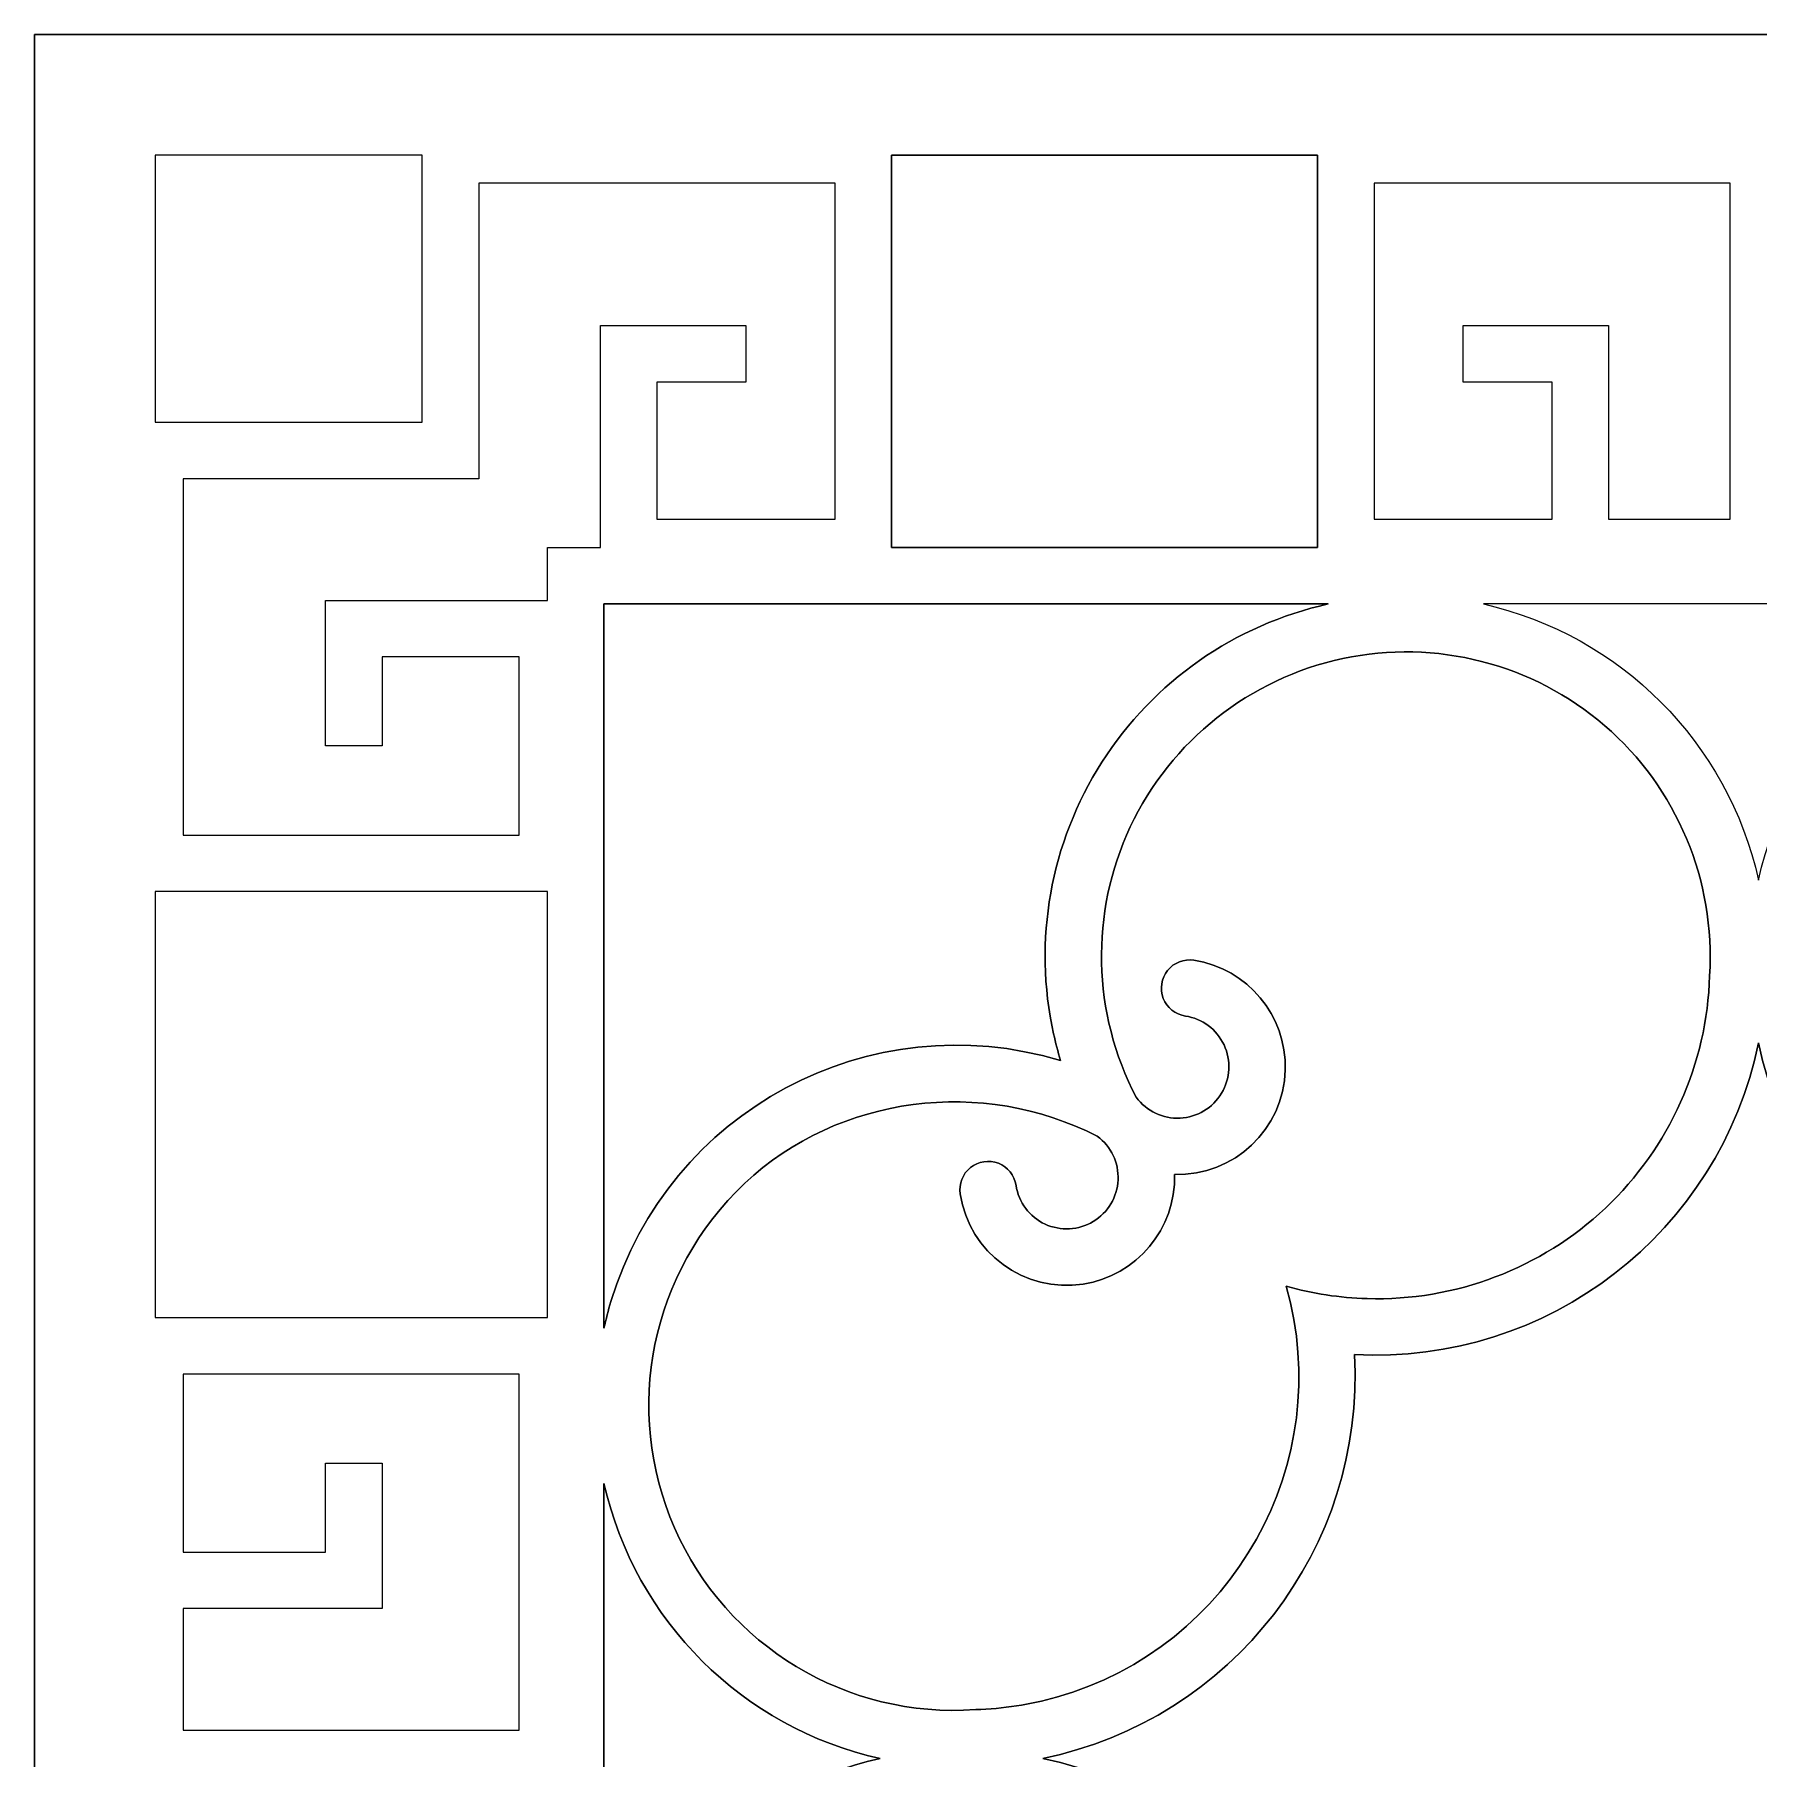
# Model space of a CAD drawing. Header units: centimetres. Extents: x -7.3 to 5.9, y -13.2 to 13.4.
# Drawn here: x -7.31 to -0.73, y 6.82 to 13.4 of the extents above; entities that cross this region are included whole.
import ezdxf

# ---------------------------------------------------------------- set-up
doc = ezdxf.new("R2010")
doc.units = ezdxf.units.CM
doc.header["$MEASUREMENT"] = 0

msp = doc.modelspace()

# ---------------------------------------------------------------- linework, layer by layer
at = {"color": 177}
for points, knots in [([(-7.31276, 13.40234), (-7.31276, 13.40234), (5.8509, 13.40235), (5.8509, 13.40235), (5.8509, 13.40235), (5.8509, 13.40235), (5.8509, 0.23868), (5.8509, 0.23868), (5.8509, 0.23868), (5.8509, 0.23868), (-7.31276, 0.23868), (-7.31276, 0.23868), (-7.31276, 0.23868), (-7.31276, 0.23868), (-7.31276, 13.40235), (-7.31276, 13.40235), (-7.31276, 13.40235), (-7.31276, 13.40235), (-7.31276, 13.40234), (-7.31276, 13.40234)], [0, 0, 0, 0, 0.1666667, 0.1666667, 0.1666667, 0.1666667, 0.3333333, 0.3333333, 0.3333333, 0.3333333, 0.5, 0.5, 0.5, 0.5, 0.6666667, 0.6666667, 0.6666667, 0.6666667, 1, 1, 1, 1]), ([(-5.83216, 11.92175), (-5.83216, 11.92175), (-6.85217, 11.92175), (-6.85217, 11.92175), (-6.85217, 11.92175), (-6.85217, 11.92175), (-6.85217, 12.94176), (-6.85217, 12.94176), (-6.85217, 12.94176), (-6.85217, 12.94176), (-5.83216, 12.94176), (-5.83216, 12.94176), (-5.83216, 12.94176), (-5.83216, 12.94176), (-5.83216, 11.92175), (-5.83216, 11.92175)], [0, 0, 0, 0, 0.2, 0.2, 0.2, 0.2, 0.4, 0.4, 0.4, 0.4, 0.6, 0.6, 0.6, 0.6, 1, 1, 1, 1]), ([(-2.41419, 11.44364), (-2.41419, 11.44364), (-4.04106, 11.44367), (-4.04106, 11.44367), (-4.04106, 11.44367), (-4.04106, 11.44367), (-4.04106, 12.94176), (-4.04106, 12.94176), (-4.04106, 12.94176), (-4.04106, 12.94176), (-2.41419, 12.94176), (-2.41419, 12.94176), (-2.41419, 12.94176), (-2.41419, 12.94176), (-2.41419, 11.44367), (-2.41419, 11.44367), (-2.41419, 11.44367), (-2.41419, 11.44367), (-2.41419, 11.44364), (-2.41419, 11.44364)], [0, 0, 0, 0, 0.1666667, 0.1666667, 0.1666667, 0.1666667, 0.3333333, 0.3333333, 0.3333333, 0.3333333, 0.5, 0.5, 0.5, 0.5, 0.6666667, 0.6666667, 0.6666667, 0.6666667, 1, 1, 1, 1]), ([(-5.35405, 11.24172), (-5.35405, 11.24172), (-6.20115, 11.24172), (-6.20115, 11.24172), (-6.20115, 11.24172), (-6.20115, 11.24172), (-6.20115, 10.68614), (-6.20115, 10.68614), (-6.20115, 10.68614), (-6.20115, 10.68614), (-5.98565, 10.68614), (-5.98565, 10.68614), (-5.98565, 10.68614), (-5.98565, 10.68614), (-5.98562, 11.0262), (-5.98562, 11.0262), (-5.98562, 11.0262), (-5.98562, 11.0262), (-5.46177, 11.0262), (-5.46177, 11.0262), (-5.46177, 11.0262), (-5.46177, 11.0262), (-5.46177, 10.34611), (-5.46177, 10.34611), (-5.46177, 10.34611), (-5.46177, 10.34611), (-6.74449, 10.34611), (-6.74449, 10.34611), (-6.74449, 10.34611), (-6.74449, 10.34611), (-6.7445, 11.70631), (-6.7445, 11.70631), (-6.7445, 11.70631), (-6.7445, 11.70631), (-5.6167, 11.70631), (-5.6167, 11.70631), (-5.6167, 11.70631), (-5.6167, 11.70631), (-5.6167, 12.83411), (-5.6167, 12.83411), (-5.6167, 12.83411), (-5.6167, 12.83411), (-4.25652, 12.83411), (-4.25652, 12.83411), (-4.25652, 12.83411), (-4.25652, 12.83411), (-4.25652, 11.55136), (-4.25652, 11.55136), (-4.25652, 11.55136), (-4.25652, 11.55136), (-4.93658, 11.55136), (-4.93658, 11.55136), (-4.93658, 11.55136), (-4.93658, 11.55136), (-4.93658, 12.07525), (-4.93658, 12.07525), (-4.93658, 12.07525), (-4.93658, 12.07525), (-4.59655, 12.07525), (-4.59655, 12.07525), (-4.59655, 12.07525), (-4.59655, 12.07525), (-4.59655, 12.29074), (-4.59655, 12.29074), (-4.59655, 12.29074), (-4.59655, 12.29074), (-5.15212, 12.29074), (-5.15212, 12.29074), (-5.15212, 12.29074), (-5.15212, 12.29074), (-5.15212, 11.44364), (-5.15212, 11.44364), (-5.15212, 11.44364), (-5.15212, 11.44364), (-5.35405, 11.44364), (-5.35405, 11.44364), (-5.35405, 11.44364), (-5.35405, 11.44364), (-5.35405, 11.24172), (-5.35405, 11.24172)], [0, 0, 0, 0, 0.047619, 0.047619, 0.047619, 0.047619, 0.0952381, 0.0952381, 0.0952381, 0.0952381, 0.1428571, 0.1428571, 0.1428571, 0.1428571, 0.1904762, 0.1904762, 0.1904762, 0.1904762, 0.2380952, 0.2380952, 0.2380952, 0.2380952, 0.2857143, 0.2857143, 0.2857143, 0.2857143, 0.3333333, 0.3333333, 0.3333333, 0.3333333, 0.3809524, 0.3809524, 0.3809524, 0.3809524, 0.4285714, 0.4285714, 0.4285714, 0.4285714, 0.4761905, 0.4761905, 0.4761905, 0.4761905, 0.5238095, 0.5238095, 0.5238095, 0.5238095, 0.5714286, 0.5714286, 0.5714286, 0.5714286, 0.6190476, 0.6190476, 0.6190476, 0.6190476, 0.6666667, 0.6666667, 0.6666667, 0.6666667, 0.7142857, 0.7142857, 0.7142857, 0.7142857, 0.7619048, 0.7619048, 0.7619048, 0.7619048, 0.8095238, 0.8095238, 0.8095238, 0.8095238, 0.8571429, 0.8571429, 0.8571429, 0.8571429, 0.9047619, 0.9047619, 0.9047619, 0.9047619, 1, 1, 1, 1]), ([(-1.5188, 11.55136), (-1.5188, 11.55136), (-2.19873, 11.55136), (-2.19873, 11.55136), (-2.19873, 11.55136), (-2.19873, 11.55136), (-2.19873, 12.83411), (-2.19873, 12.83411), (-2.19873, 12.83411), (-2.19873, 12.83411), (-0.83867, 12.83411), (-0.83867, 12.83411), (-0.83867, 12.83411), (-0.83867, 12.83411), (-0.83867, 11.55136), (-0.83867, 11.55136), (-0.83867, 11.55136), (-0.83867, 11.55136), (-1.30326, 11.55136), (-1.30326, 11.55136), (-1.30326, 11.55136), (-1.30326, 11.55136), (-1.30326, 12.29074), (-1.30326, 12.29074), (-1.30326, 12.29074), (-1.30326, 12.29074), (-1.85874, 12.29074), (-1.85874, 12.29074), (-1.85874, 12.29074), (-1.85874, 12.29074), (-1.85874, 12.07525), (-1.85874, 12.07525), (-1.85874, 12.07525), (-1.85874, 12.07525), (-1.5188, 12.07525), (-1.5188, 12.07525), (-1.5188, 12.07525), (-1.5188, 12.07525), (-1.5188, 11.55136), (-1.5188, 11.55136)], [0, 0, 0, 0, 0.0909091, 0.0909091, 0.0909091, 0.0909091, 0.1818182, 0.1818182, 0.1818182, 0.1818182, 0.2727273, 0.2727273, 0.2727273, 0.2727273, 0.3636364, 0.3636364, 0.3636364, 0.3636364, 0.4545455, 0.4545455, 0.4545455, 0.4545455, 0.5454545, 0.5454545, 0.5454545, 0.5454545, 0.6363636, 0.6363636, 0.6363636, 0.6363636, 0.7272727, 0.7272727, 0.7272727, 0.7272727, 0.8181818, 0.8181818, 0.8181818, 0.8181818, 1, 1, 1, 1]), ([(-2.37339, 11.22814), (-2.73028, 11.1493), (-3.04123, 10.93191), (-3.23783, 10.62379), (-3.23783, 10.62379), (-3.43443, 10.31566), (-3.50096, 9.94377), (-3.42209, 9.58688), (-3.42209, 9.58688), (-3.41455, 9.55266), (-3.4057, 9.51873), (-3.39559, 9.48518), (-3.39559, 9.48518), (-4.12436, 9.70464), (-4.89257, 9.29347), (-5.1121, 8.56472), (-5.1121, 8.56472), (-5.12219, 8.53113), (-5.13102, 8.49717), (-5.13856, 8.46292), (-5.13856, 8.46292), (-5.13856, 8.46292), (-5.13856, 11.22815), (-5.13856, 11.22815), (-5.13856, 11.22815), (-5.13856, 11.22815), (-2.37339, 11.22815), (-2.37339, 11.22815), (-2.37339, 11.22815), (-2.37339, 11.22815), (-2.37339, 11.22814), (-2.37339, 11.22814)], [0, 0, 0, 0, 0.1111111, 0.1111111, 0.1111111, 0.1111111, 0.2222222, 0.2222222, 0.2222222, 0.2222222, 0.3333333, 0.3333333, 0.3333333, 0.3333333, 0.4444444, 0.4444444, 0.4444444, 0.4444444, 0.5555556, 0.5555556, 0.5555556, 0.5555556, 0.6666667, 0.6666667, 0.6666667, 0.6666667, 0.7777778, 0.7777778, 0.7777778, 0.7777778, 1, 1, 1, 1]), ([(-1.78079, 11.22815), (-1.78079, 11.22815), (0.31891, 11.22815), (0.31891, 11.22815), (0.31891, 11.22815), (-0.20532, 11.10879), (-0.61386, 10.69901), (-0.73095, 10.17427), (-0.73095, 10.17427), (-0.84833, 10.69893), (-1.25653, 11.10903), (-1.78079, 11.22815)], [0, 0, 0, 0, 0.25, 0.25, 0.25, 0.25, 0.5, 0.5, 0.5, 0.5, 1, 1, 1, 1]), ([(-2.534, 8.62356), (-2.34263, 7.94871), (-2.73611, 7.24605), (-3.41095, 7.05467), (-3.41095, 7.05467), (-3.51149, 7.02628), (-3.61516, 7.01036), (-3.71958, 7.0073), (-3.71958, 7.0073), (-4.21095, 6.972), (-4.67135, 7.24975), (-4.86926, 7.70089), (-4.86926, 7.70089), (-5.06717, 8.15202), (-4.95975, 8.67888), (-4.60102, 9.01652), (-4.60102, 9.01652), (-4.24229, 9.35416), (-3.6935, 9.42093), (-3.25518, 9.19608), (-3.25518, 9.19608), (-3.20262, 9.15727), (-3.17288, 9.09481), (-3.17588, 9.02955), (-3.17588, 9.02955), (-3.17887, 8.96429), (-3.21468, 8.90453), (-3.27057, 8.8707), (-3.27057, 8.8707), (-3.32646, 8.83686), (-3.39554, 8.83312), (-3.45474, 8.86073), (-3.45474, 8.86073), (-3.51396, 8.88834), (-3.55559, 8.9442), (-3.56561, 9.00876), (-3.56561, 9.00876), (-3.57146, 9.04682), (-3.59718, 9.07886), (-3.63307, 9.09282), (-3.63307, 9.09282), (-3.66896, 9.10677), (-3.70957, 9.10051), (-3.73959, 9.0764), (-3.73959, 9.0764), (-3.76962, 9.05229), (-3.78451, 9.01403), (-3.77864, 8.97597), (-3.77864, 8.97597), (-3.74388, 8.75121), (-3.53406, 8.59706), (-3.30926, 8.6317), (-3.30926, 8.6317), (-3.10449, 8.66408), (-2.9553, 8.84265), (-2.96032, 9.04991), (-2.96032, 9.04991), (-2.73299, 9.0439), (-2.54376, 9.22265), (-2.53747, 9.44999), (-2.53747, 9.44999), (-2.53256, 9.65727), (-2.68152, 9.83609), (-2.88636, 9.86823), (-2.88636, 9.86823), (-2.92442, 9.87409), (-2.96272, 9.85919), (-2.98682, 9.82916), (-2.98682, 9.82916), (-3.01093, 9.79913), (-3.01717, 9.75851), (-3.00321, 9.72262), (-3.00321, 9.72262), (-2.98924, 9.68674), (-2.95723, 9.66104), (-2.91917, 9.6552), (-2.91917, 9.6552), (-2.85459, 9.64534), (-2.79916, 9.60394), (-2.77139, 9.54481), (-2.77139, 9.54481), (-2.74361, 9.48568), (-2.74741, 9.41613), (-2.78106, 9.36013), (-2.78106, 9.36013), (-2.81473, 9.30411), (-2.87412, 9.26858), (-2.93939, 9.26541), (-2.93939, 9.26541), (-3.00468, 9.26224), (-3.06756, 9.2923), (-3.10649, 9.3448), (-3.10649, 9.3448), (-3.27512, 9.66639), (-3.28356, 10.04837), (-3.12928, 10.3771), (-3.12928, 10.3771), (-2.975, 10.70582), (-2.67329, 10.94395), (-2.31817, 11.01974), (-2.31817, 11.01974), (-1.96301, 11.09553), (-1.59284, 11.00072), (-1.31784, 10.76353), (-1.31784, 10.76353), (-1.04285, 10.52635), (-0.89488, 10.17157), (-0.91771, 9.80912), (-0.91771, 9.80912), (-0.92738, 9.47243), (-1.07043, 9.15337), (-1.31535, 8.92215), (-1.31535, 8.92215), (-1.56028, 8.69092), (-1.88864, 8.56651), (-2.22533, 8.57621), (-2.22533, 8.57621), (-2.32977, 8.57922), (-2.43346, 8.59513), (-2.53399, 8.62359), (-2.53399, 8.62359), (-2.53399, 8.62359), (-2.534, 8.62356), (-2.534, 8.62356)], [0, 0, 0, 0, 0.03125, 0.03125, 0.03125, 0.03125, 0.0625, 0.0625, 0.0625, 0.0625, 0.09375, 0.09375, 0.09375, 0.09375, 0.125, 0.125, 0.125, 0.125, 0.15625, 0.15625, 0.15625, 0.15625, 0.1875, 0.1875, 0.1875, 0.1875, 0.21875, 0.21875, 0.21875, 0.21875, 0.25, 0.25, 0.25, 0.25, 0.28125, 0.28125, 0.28125, 0.28125, 0.3125, 0.3125, 0.3125, 0.3125, 0.34375, 0.34375, 0.34375, 0.34375, 0.375, 0.375, 0.375, 0.375, 0.40625, 0.40625, 0.40625, 0.40625, 0.4375, 0.4375, 0.4375, 0.4375, 0.46875, 0.46875, 0.46875, 0.46875, 0.5, 0.5, 0.5, 0.5, 0.53125, 0.53125, 0.53125, 0.53125, 0.5625, 0.5625, 0.5625, 0.5625, 0.59375, 0.59375, 0.59375, 0.59375, 0.625, 0.625, 0.625, 0.625, 0.65625, 0.65625, 0.65625, 0.65625, 0.6875, 0.6875, 0.6875, 0.6875, 0.71875, 0.71875, 0.71875, 0.71875, 0.75, 0.75, 0.75, 0.75, 0.78125, 0.78125, 0.78125, 0.78125, 0.8125, 0.8125, 0.8125, 0.8125, 0.84375, 0.84375, 0.84375, 0.84375, 0.875, 0.875, 0.875, 0.875, 0.90625, 0.90625, 0.90625, 0.90625, 0.9375, 0.9375, 0.9375, 0.9375, 1, 1, 1, 1]), ([(-5.35405, 10.13065), (-5.35405, 10.13065), (-5.35405, 8.50378), (-5.35405, 8.50378), (-5.35405, 8.50378), (-5.35405, 8.50378), (-6.85217, 8.50378), (-6.85217, 8.50378), (-6.85217, 8.50378), (-6.85217, 8.50378), (-6.85217, 10.13065), (-6.85217, 10.13065), (-6.85217, 10.13065), (-6.85217, 10.13065), (-5.35405, 10.13065), (-5.35405, 10.13065)], [0, 0, 0, 0, 0.2, 0.2, 0.2, 0.2, 0.4, 0.4, 0.4, 0.4, 0.6, 0.6, 0.6, 0.6, 1, 1, 1, 1]), ([(-0.73095, 4.08802), (-0.88013, 4.81197), (-1.53486, 5.31809), (-2.27295, 5.27847), (-2.27295, 5.27847), (-2.23401, 6.0166), (-2.73927, 6.67198), (-3.46334, 6.82054), (-3.46334, 6.82054), (-2.73944, 6.96977), (-2.23336, 7.62448), (-2.27295, 8.36254), (-2.27295, 8.36254), (-1.53482, 8.32357), (-0.87944, 8.82885), (-0.73095, 9.55294), (-0.73095, 9.55294), (-0.58172, 8.82903), (0.07299, 8.32295), (0.81107, 8.36254), (0.81107, 8.36254), (0.77215, 7.62442), (1.27742, 6.96906), (2.00149, 6.82054), (2.00149, 6.82054), (1.27757, 6.67129), (0.7715, 6.01655), (0.81111, 5.27847), (0.81111, 5.27847), (0.07298, 5.31744), (-0.58242, 4.81218), (-0.73095, 4.0881), (-0.73095, 4.0881), (-0.73095, 4.0881), (-0.73095, 4.08802), (-0.73095, 4.08802)], [0, 0, 0, 0, 0.1, 0.1, 0.1, 0.1, 0.2, 0.2, 0.2, 0.2, 0.3, 0.3, 0.3, 0.3, 0.4, 0.4, 0.4, 0.4, 0.5, 0.5, 0.5, 0.5, 0.6, 0.6, 0.6, 0.6, 0.7, 0.7, 0.7, 0.7, 0.8, 0.8, 0.8, 0.8, 1, 1, 1, 1]), ([(-6.7445, 7.60839), (-6.7445, 7.60839), (-6.7445, 8.28832), (-6.7445, 8.28832), (-6.7445, 8.28832), (-6.7445, 8.28832), (-5.46177, 8.28832), (-5.46177, 8.28832), (-5.46177, 8.28832), (-5.46177, 8.28832), (-5.46177, 6.92826), (-5.46177, 6.92826), (-5.46177, 6.92826), (-5.46177, 6.92826), (-6.7445, 6.92826), (-6.7445, 6.92826), (-6.7445, 6.92826), (-6.7445, 6.92826), (-6.7445, 7.39285), (-6.7445, 7.39285), (-6.7445, 7.39285), (-6.7445, 7.39285), (-5.98565, 7.39285), (-5.98565, 7.39285), (-5.98565, 7.39285), (-5.98565, 7.39285), (-5.98565, 7.94833), (-5.98565, 7.94833), (-5.98565, 7.94833), (-5.98565, 7.94833), (-6.20115, 7.94833), (-6.20115, 7.94833), (-6.20115, 7.94833), (-6.20115, 7.94833), (-6.20115, 7.60839), (-6.20115, 7.60839), (-6.20115, 7.60839), (-6.20115, 7.60839), (-6.7445, 7.60839), (-6.7445, 7.60839)], [0, 0, 0, 0, 0.0909091, 0.0909091, 0.0909091, 0.0909091, 0.1818182, 0.1818182, 0.1818182, 0.1818182, 0.2727273, 0.2727273, 0.2727273, 0.2727273, 0.3636364, 0.3636364, 0.3636364, 0.3636364, 0.4545455, 0.4545455, 0.4545455, 0.4545455, 0.5454545, 0.5454545, 0.5454545, 0.5454545, 0.6363636, 0.6363636, 0.6363636, 0.6363636, 0.7272727, 0.7272727, 0.7272727, 0.7272727, 0.8181818, 0.8181818, 0.8181818, 0.8181818, 1, 1, 1, 1]), ([(-5.13858, 7.87036), (-5.01923, 7.34612), (-4.60942, 6.93758), (-4.08465, 6.82054), (-4.08465, 6.82054), (-4.60934, 6.70315), (-5.01945, 6.29493), (-5.13858, 5.77064), (-5.13858, 5.77064), (-5.13858, 5.77064), (-5.13856, 7.87038), (-5.13856, 7.87038), (-5.13856, 7.87038), (-5.13856, 7.87038), (-5.13858, 7.87036), (-5.13858, 7.87036)], [0, 0, 0, 0, 0.2, 0.2, 0.2, 0.2, 0.4, 0.4, 0.4, 0.4, 0.6, 0.6, 0.6, 0.6, 1, 1, 1, 1])]:
    msp.add_open_spline(points, degree=3, knots=knots, dxfattribs=at)
at = {"lineweight": 9}
for points, knots in [([(-7.31276, 13.40234), (-7.31276, 13.40234), (5.8509, 13.40235), (5.8509, 13.40235), (5.8509, 13.40235), (5.8509, 13.40235), (5.8509, 0.23868), (5.8509, 0.23868), (5.8509, 0.23868), (5.8509, 0.23868), (-7.31276, 0.23868), (-7.31276, 0.23868), (-7.31276, 0.23868), (-7.31276, 0.23868), (-7.31276, 13.40235), (-7.31276, 13.40235)], [0, 0, 0, 0, 0.2, 0.2, 0.2, 0.2, 0.4, 0.4, 0.4, 0.4, 0.6, 0.6, 0.6, 0.6, 1, 1, 1, 1]), ([(-5.83216, 11.92175), (-5.83216, 11.92175), (-6.85217, 11.92175), (-6.85217, 11.92175), (-6.85217, 11.92175), (-6.85217, 11.92175), (-6.85217, 12.94176), (-6.85217, 12.94176), (-6.85217, 12.94176), (-6.85217, 12.94176), (-5.83216, 12.94176), (-5.83216, 12.94176), (-5.83216, 12.94176), (-5.83216, 12.94176), (-5.83216, 11.92175), (-5.83216, 11.92175)], [0, 0, 0, 0, 0.2, 0.2, 0.2, 0.2, 0.4, 0.4, 0.4, 0.4, 0.6, 0.6, 0.6, 0.6, 1, 1, 1, 1]), ([(-2.41419, 11.44364), (-2.41419, 11.44364), (-4.04106, 11.44367), (-4.04106, 11.44367), (-4.04106, 11.44367), (-4.04106, 11.44367), (-4.04106, 12.94176), (-4.04106, 12.94176), (-4.04106, 12.94176), (-4.04106, 12.94176), (-2.41419, 12.94176), (-2.41419, 12.94176), (-2.41419, 12.94176), (-2.41419, 12.94176), (-2.41419, 11.44367), (-2.41419, 11.44367)], [0, 0, 0, 0, 0.2, 0.2, 0.2, 0.2, 0.4, 0.4, 0.4, 0.4, 0.6, 0.6, 0.6, 0.6, 1, 1, 1, 1]), ([(-5.35405, 11.24172), (-5.35405, 11.24172), (-6.20115, 11.24172), (-6.20115, 11.24172), (-6.20115, 11.24172), (-6.20115, 11.24172), (-6.20115, 10.68614), (-6.20115, 10.68614), (-6.20115, 10.68614), (-6.20115, 10.68614), (-5.98565, 10.68614), (-5.98565, 10.68614), (-5.98565, 10.68614), (-5.98565, 10.68614), (-5.98562, 11.0262), (-5.98562, 11.0262), (-5.98562, 11.0262), (-5.98562, 11.0262), (-5.46177, 11.0262), (-5.46177, 11.0262), (-5.46177, 11.0262), (-5.46177, 11.0262), (-5.46177, 10.34611), (-5.46177, 10.34611), (-5.46177, 10.34611), (-5.46177, 10.34611), (-6.74449, 10.34611), (-6.74449, 10.34611), (-6.74449, 10.34611), (-6.74449, 10.34611), (-6.7445, 11.70631), (-6.7445, 11.70631), (-6.7445, 11.70631), (-6.7445, 11.70631), (-5.6167, 11.70631), (-5.6167, 11.70631), (-5.6167, 11.70631), (-5.6167, 11.70631), (-5.6167, 12.83411), (-5.6167, 12.83411), (-5.6167, 12.83411), (-5.6167, 12.83411), (-4.25652, 12.83411), (-4.25652, 12.83411), (-4.25652, 12.83411), (-4.25652, 12.83411), (-4.25652, 11.55136), (-4.25652, 11.55136), (-4.25652, 11.55136), (-4.25652, 11.55136), (-4.93658, 11.55136), (-4.93658, 11.55136), (-4.93658, 11.55136), (-4.93658, 11.55136), (-4.93658, 12.07525), (-4.93658, 12.07525), (-4.93658, 12.07525), (-4.93658, 12.07525), (-4.59655, 12.07525), (-4.59655, 12.07525), (-4.59655, 12.07525), (-4.59655, 12.07525), (-4.59655, 12.29074), (-4.59655, 12.29074), (-4.59655, 12.29074), (-4.59655, 12.29074), (-5.15212, 12.29074), (-5.15212, 12.29074), (-5.15212, 12.29074), (-5.15212, 12.29074), (-5.15212, 11.44364), (-5.15212, 11.44364), (-5.15212, 11.44364), (-5.15212, 11.44364), (-5.35405, 11.44364), (-5.35405, 11.44364), (-5.35405, 11.44364), (-5.35405, 11.44364), (-5.35405, 11.24172), (-5.35405, 11.24172)], [0, 0, 0, 0, 0.047619, 0.047619, 0.047619, 0.047619, 0.0952381, 0.0952381, 0.0952381, 0.0952381, 0.1428571, 0.1428571, 0.1428571, 0.1428571, 0.1904762, 0.1904762, 0.1904762, 0.1904762, 0.2380952, 0.2380952, 0.2380952, 0.2380952, 0.2857143, 0.2857143, 0.2857143, 0.2857143, 0.3333333, 0.3333333, 0.3333333, 0.3333333, 0.3809524, 0.3809524, 0.3809524, 0.3809524, 0.4285714, 0.4285714, 0.4285714, 0.4285714, 0.4761905, 0.4761905, 0.4761905, 0.4761905, 0.5238095, 0.5238095, 0.5238095, 0.5238095, 0.5714286, 0.5714286, 0.5714286, 0.5714286, 0.6190476, 0.6190476, 0.6190476, 0.6190476, 0.6666667, 0.6666667, 0.6666667, 0.6666667, 0.7142857, 0.7142857, 0.7142857, 0.7142857, 0.7619048, 0.7619048, 0.7619048, 0.7619048, 0.8095238, 0.8095238, 0.8095238, 0.8095238, 0.8571429, 0.8571429, 0.8571429, 0.8571429, 0.9047619, 0.9047619, 0.9047619, 0.9047619, 1, 1, 1, 1]), ([(-1.5188, 11.55136), (-1.5188, 11.55136), (-2.19873, 11.55136), (-2.19873, 11.55136), (-2.19873, 11.55136), (-2.19873, 11.55136), (-2.19873, 12.83411), (-2.19873, 12.83411), (-2.19873, 12.83411), (-2.19873, 12.83411), (-0.83867, 12.83411), (-0.83867, 12.83411), (-0.83867, 12.83411), (-0.83867, 12.83411), (-0.83867, 11.55136), (-0.83867, 11.55136), (-0.83867, 11.55136), (-0.83867, 11.55136), (-1.30326, 11.55136), (-1.30326, 11.55136), (-1.30326, 11.55136), (-1.30326, 11.55136), (-1.30326, 12.29074), (-1.30326, 12.29074), (-1.30326, 12.29074), (-1.30326, 12.29074), (-1.85874, 12.29074), (-1.85874, 12.29074), (-1.85874, 12.29074), (-1.85874, 12.29074), (-1.85874, 12.07525), (-1.85874, 12.07525), (-1.85874, 12.07525), (-1.85874, 12.07525), (-1.5188, 12.07525), (-1.5188, 12.07525), (-1.5188, 12.07525), (-1.5188, 12.07525), (-1.5188, 11.55136), (-1.5188, 11.55136)], [0, 0, 0, 0, 0.0909091, 0.0909091, 0.0909091, 0.0909091, 0.1818182, 0.1818182, 0.1818182, 0.1818182, 0.2727273, 0.2727273, 0.2727273, 0.2727273, 0.3636364, 0.3636364, 0.3636364, 0.3636364, 0.4545455, 0.4545455, 0.4545455, 0.4545455, 0.5454545, 0.5454545, 0.5454545, 0.5454545, 0.6363636, 0.6363636, 0.6363636, 0.6363636, 0.7272727, 0.7272727, 0.7272727, 0.7272727, 0.8181818, 0.8181818, 0.8181818, 0.8181818, 1, 1, 1, 1]), ([(-2.37339, 11.22814), (-2.73028, 11.1493), (-3.04123, 10.93191), (-3.23783, 10.62379), (-3.23783, 10.62379), (-3.43443, 10.31566), (-3.50096, 9.94377), (-3.42209, 9.58688), (-3.42209, 9.58688), (-3.41455, 9.55266), (-3.4057, 9.51873), (-3.39559, 9.48518), (-3.39559, 9.48518), (-4.12436, 9.70464), (-4.89257, 9.29347), (-5.1121, 8.56472), (-5.1121, 8.56472), (-5.12219, 8.53113), (-5.13102, 8.49717), (-5.13856, 8.46292), (-5.13856, 8.46292), (-5.13856, 8.46292), (-5.13856, 11.22815), (-5.13856, 11.22815), (-5.13856, 11.22815), (-5.13856, 11.22815), (-2.37339, 11.22815), (-2.37339, 11.22815)], [0, 0, 0, 0, 0.125, 0.125, 0.125, 0.125, 0.25, 0.25, 0.25, 0.25, 0.375, 0.375, 0.375, 0.375, 0.5, 0.5, 0.5, 0.5, 0.625, 0.625, 0.625, 0.625, 0.75, 0.75, 0.75, 0.75, 1, 1, 1, 1]), ([(-1.78079, 11.22815), (-1.78079, 11.22815), (0.31891, 11.22815), (0.31891, 11.22815), (0.31891, 11.22815), (-0.20532, 11.10879), (-0.61386, 10.69901), (-0.73095, 10.17427), (-0.73095, 10.17427), (-0.84833, 10.69893), (-1.25653, 11.10903), (-1.78079, 11.22815)], [0, 0, 0, 0, 0.25, 0.25, 0.25, 0.25, 0.5, 0.5, 0.5, 0.5, 1, 1, 1, 1]), ([(-2.534, 8.62356), (-2.34263, 7.94871), (-2.73611, 7.24605), (-3.41095, 7.05467), (-3.41095, 7.05467), (-3.51149, 7.02628), (-3.61516, 7.01036), (-3.71958, 7.0073), (-3.71958, 7.0073), (-4.21095, 6.972), (-4.67135, 7.24975), (-4.86926, 7.70089), (-4.86926, 7.70089), (-5.06717, 8.15202), (-4.95975, 8.67888), (-4.60102, 9.01652), (-4.60102, 9.01652), (-4.24229, 9.35416), (-3.6935, 9.42093), (-3.25518, 9.19608), (-3.25518, 9.19608), (-3.20262, 9.15727), (-3.17288, 9.09481), (-3.17588, 9.02955), (-3.17588, 9.02955), (-3.17887, 8.96429), (-3.21468, 8.90453), (-3.27057, 8.8707), (-3.27057, 8.8707), (-3.32646, 8.83686), (-3.39554, 8.83312), (-3.45474, 8.86073), (-3.45474, 8.86073), (-3.51396, 8.88834), (-3.55559, 8.9442), (-3.56561, 9.00876), (-3.56561, 9.00876), (-3.57146, 9.04682), (-3.59718, 9.07886), (-3.63307, 9.09282), (-3.63307, 9.09282), (-3.66896, 9.10677), (-3.70957, 9.10051), (-3.73959, 9.0764), (-3.73959, 9.0764), (-3.76962, 9.05229), (-3.78451, 9.01403), (-3.77864, 8.97597), (-3.77864, 8.97597), (-3.74388, 8.75121), (-3.53406, 8.59706), (-3.30926, 8.6317), (-3.30926, 8.6317), (-3.10449, 8.66408), (-2.9553, 8.84265), (-2.96032, 9.04991), (-2.96032, 9.04991), (-2.73299, 9.0439), (-2.54376, 9.22265), (-2.53747, 9.44999), (-2.53747, 9.44999), (-2.53256, 9.65727), (-2.68152, 9.83609), (-2.88636, 9.86823), (-2.88636, 9.86823), (-2.92442, 9.87409), (-2.96272, 9.85919), (-2.98682, 9.82916), (-2.98682, 9.82916), (-3.01093, 9.79913), (-3.01717, 9.75851), (-3.00321, 9.72262), (-3.00321, 9.72262), (-2.98924, 9.68674), (-2.95723, 9.66104), (-2.91917, 9.6552), (-2.91917, 9.6552), (-2.85459, 9.64534), (-2.79916, 9.60394), (-2.77139, 9.54481), (-2.77139, 9.54481), (-2.74361, 9.48568), (-2.74741, 9.41613), (-2.78106, 9.36013), (-2.78106, 9.36013), (-2.81473, 9.30411), (-2.87412, 9.26858), (-2.93939, 9.26541), (-2.93939, 9.26541), (-3.00468, 9.26224), (-3.06756, 9.2923), (-3.10649, 9.3448), (-3.10649, 9.3448), (-3.27512, 9.66639), (-3.28356, 10.04837), (-3.12928, 10.3771), (-3.12928, 10.3771), (-2.975, 10.70582), (-2.67329, 10.94395), (-2.31817, 11.01974), (-2.31817, 11.01974), (-1.96301, 11.09553), (-1.59284, 11.00072), (-1.31784, 10.76353), (-1.31784, 10.76353), (-1.04285, 10.52635), (-0.89488, 10.17157), (-0.91771, 9.80912), (-0.91771, 9.80912), (-0.92738, 9.47243), (-1.07043, 9.15337), (-1.31535, 8.92215), (-1.31535, 8.92215), (-1.56028, 8.69092), (-1.88864, 8.56651), (-2.22533, 8.57621), (-2.22533, 8.57621), (-2.32977, 8.57922), (-2.43346, 8.59513), (-2.53399, 8.62359)], [0, 0, 0, 0, 0.0322581, 0.0322581, 0.0322581, 0.0322581, 0.0645161, 0.0645161, 0.0645161, 0.0645161, 0.0967742, 0.0967742, 0.0967742, 0.0967742, 0.1290323, 0.1290323, 0.1290323, 0.1290323, 0.1612903, 0.1612903, 0.1612903, 0.1612903, 0.1935484, 0.1935484, 0.1935484, 0.1935484, 0.2258065, 0.2258065, 0.2258065, 0.2258065, 0.2580645, 0.2580645, 0.2580645, 0.2580645, 0.2903226, 0.2903226, 0.2903226, 0.2903226, 0.3225806, 0.3225806, 0.3225806, 0.3225806, 0.3548387, 0.3548387, 0.3548387, 0.3548387, 0.3870968, 0.3870968, 0.3870968, 0.3870968, 0.4193548, 0.4193548, 0.4193548, 0.4193548, 0.4516129, 0.4516129, 0.4516129, 0.4516129, 0.483871, 0.483871, 0.483871, 0.483871, 0.516129, 0.516129, 0.516129, 0.516129, 0.5483871, 0.5483871, 0.5483871, 0.5483871, 0.5806452, 0.5806452, 0.5806452, 0.5806452, 0.6129032, 0.6129032, 0.6129032, 0.6129032, 0.6451613, 0.6451613, 0.6451613, 0.6451613, 0.6774194, 0.6774194, 0.6774194, 0.6774194, 0.7096774, 0.7096774, 0.7096774, 0.7096774, 0.7419355, 0.7419355, 0.7419355, 0.7419355, 0.7741935, 0.7741935, 0.7741935, 0.7741935, 0.8064516, 0.8064516, 0.8064516, 0.8064516, 0.8387097, 0.8387097, 0.8387097, 0.8387097, 0.8709677, 0.8709677, 0.8709677, 0.8709677, 0.9032258, 0.9032258, 0.9032258, 0.9032258, 0.9354839, 0.9354839, 0.9354839, 0.9354839, 1, 1, 1, 1]), ([(-5.35405, 10.13065), (-5.35405, 10.13065), (-5.35405, 8.50378), (-5.35405, 8.50378), (-5.35405, 8.50378), (-5.35405, 8.50378), (-6.85217, 8.50378), (-6.85217, 8.50378), (-6.85217, 8.50378), (-6.85217, 8.50378), (-6.85217, 10.13065), (-6.85217, 10.13065), (-6.85217, 10.13065), (-6.85217, 10.13065), (-5.35405, 10.13065), (-5.35405, 10.13065)], [0, 0, 0, 0, 0.2, 0.2, 0.2, 0.2, 0.4, 0.4, 0.4, 0.4, 0.6, 0.6, 0.6, 0.6, 1, 1, 1, 1]), ([(-0.73095, 4.08802), (-0.88013, 4.81197), (-1.53486, 5.31809), (-2.27295, 5.27847), (-2.27295, 5.27847), (-2.23401, 6.0166), (-2.73927, 6.67198), (-3.46334, 6.82054), (-3.46334, 6.82054), (-2.73944, 6.96977), (-2.23336, 7.62448), (-2.27295, 8.36254), (-2.27295, 8.36254), (-1.53482, 8.32357), (-0.87944, 8.82885), (-0.73095, 9.55294), (-0.73095, 9.55294), (-0.58172, 8.82903), (0.07299, 8.32295), (0.81107, 8.36254), (0.81107, 8.36254), (0.77215, 7.62442), (1.27742, 6.96906), (2.00149, 6.82054), (2.00149, 6.82054), (1.27757, 6.67129), (0.7715, 6.01655), (0.81111, 5.27847), (0.81111, 5.27847), (0.07298, 5.31744), (-0.58242, 4.81218), (-0.73095, 4.0881)], [0, 0, 0, 0, 0.1111111, 0.1111111, 0.1111111, 0.1111111, 0.2222222, 0.2222222, 0.2222222, 0.2222222, 0.3333333, 0.3333333, 0.3333333, 0.3333333, 0.4444444, 0.4444444, 0.4444444, 0.4444444, 0.5555556, 0.5555556, 0.5555556, 0.5555556, 0.6666667, 0.6666667, 0.6666667, 0.6666667, 0.7777778, 0.7777778, 0.7777778, 0.7777778, 1, 1, 1, 1]), ([(-6.7445, 7.60839), (-6.7445, 7.60839), (-6.7445, 8.28832), (-6.7445, 8.28832), (-6.7445, 8.28832), (-6.7445, 8.28832), (-5.46177, 8.28832), (-5.46177, 8.28832), (-5.46177, 8.28832), (-5.46177, 8.28832), (-5.46177, 6.92826), (-5.46177, 6.92826), (-5.46177, 6.92826), (-5.46177, 6.92826), (-6.7445, 6.92826), (-6.7445, 6.92826), (-6.7445, 6.92826), (-6.7445, 6.92826), (-6.7445, 7.39285), (-6.7445, 7.39285), (-6.7445, 7.39285), (-6.7445, 7.39285), (-5.98565, 7.39285), (-5.98565, 7.39285), (-5.98565, 7.39285), (-5.98565, 7.39285), (-5.98565, 7.94833), (-5.98565, 7.94833), (-5.98565, 7.94833), (-5.98565, 7.94833), (-6.20115, 7.94833), (-6.20115, 7.94833), (-6.20115, 7.94833), (-6.20115, 7.94833), (-6.20115, 7.60839), (-6.20115, 7.60839), (-6.20115, 7.60839), (-6.20115, 7.60839), (-6.7445, 7.60839), (-6.7445, 7.60839)], [0, 0, 0, 0, 0.0909091, 0.0909091, 0.0909091, 0.0909091, 0.1818182, 0.1818182, 0.1818182, 0.1818182, 0.2727273, 0.2727273, 0.2727273, 0.2727273, 0.3636364, 0.3636364, 0.3636364, 0.3636364, 0.4545455, 0.4545455, 0.4545455, 0.4545455, 0.5454545, 0.5454545, 0.5454545, 0.5454545, 0.6363636, 0.6363636, 0.6363636, 0.6363636, 0.7272727, 0.7272727, 0.7272727, 0.7272727, 0.8181818, 0.8181818, 0.8181818, 0.8181818, 1, 1, 1, 1]), ([(-5.13858, 7.87036), (-5.01923, 7.34612), (-4.60942, 6.93758), (-4.08465, 6.82054), (-4.08465, 6.82054), (-4.60934, 6.70315), (-5.01945, 6.29493), (-5.13858, 5.77064), (-5.13858, 5.77064), (-5.13858, 5.77064), (-5.13856, 7.87038), (-5.13856, 7.87038)], [0, 0, 0, 0, 0.25, 0.25, 0.25, 0.25, 0.5, 0.5, 0.5, 0.5, 1, 1, 1, 1])]:
    msp.add_open_spline(points, degree=3, knots=knots, dxfattribs=at)

doc.saveas('drawing.dxf')
